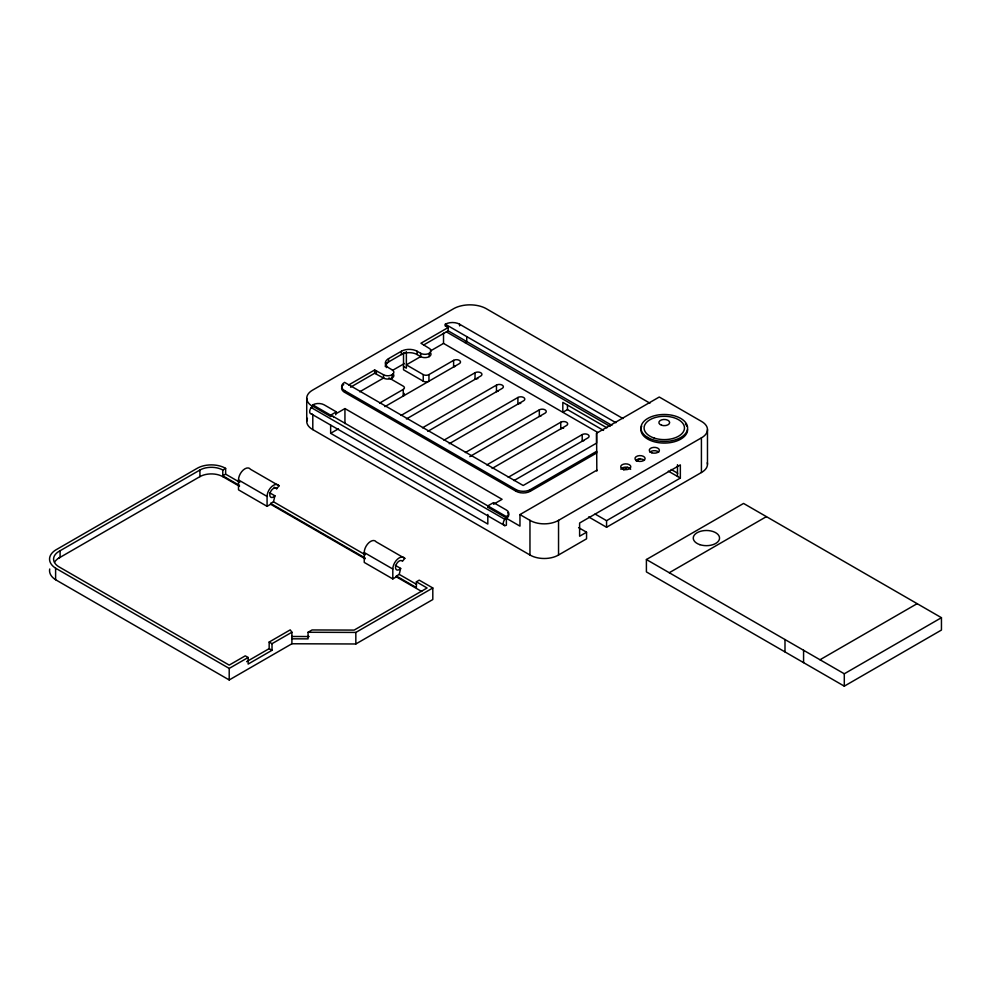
<?xml version="1.0" encoding="UTF-8"?>
<svg xmlns="http://www.w3.org/2000/svg" width="991" height="991" viewBox="0 0 991 991"><rect width="100%" height="100%" fill="white"/><g stroke="black" fill="none" stroke-linecap="round" stroke-linejoin="round"><path stroke-width="1.49" d="M335.689 414.783L336.37 411.872L324.218 404.861A8.077 4.67 0 0 0 312.797 404.861L312.797 406.508A8.077 4.67 0 0 1 313.59 406.112M269.713 492.824L274.916 495.822L273.504 501.793L365.332 554.811M395.446 565.415L400.649 568.413L399.237 574.384L416.567 584.38M274.916 495.822L274.457 496.305A5.252 3.035 -60 0 1 270.01 496.194A5.252 3.035 -60 0 1 271.93 489.727A5.252 3.035 -60 0 1 276.712 488.712L279.066 485.788L250.488 469.288A9.092 5.252 -60 0 0 243.266 470.007A9.092 5.252 -60 0 0 238.497 479.929L238.497 489.827L267.075 506.327L270.642 504.258L365.134 558.813M421.745 591.503L396.375 576.849L392.808 578.917L364.23 562.417L364.23 552.52A9.092 5.252 -60 0 1 368.986 542.597A9.092 5.252 -60 0 1 376.221 541.879L404.799 558.379L402.445 561.302A5.252 3.035 -60 0 0 397.664 562.318A5.252 3.035 -60 0 0 395.743 568.784A5.252 3.035 -60 0 0 400.191 568.896L400.649 568.413M504.815 525.639A4.447 2.564 -60 0 1 504.815 519.346L506.389 517.959L487.82 507.231L487.82 505.905L493.53 502.61L506.389 510.031A8.077 4.67 0 0 1 506.389 516.633L506.389 525.218L504.815 525.639L311.224 413.866A4.447 2.564 -60 0 1 311.224 407.574L312.797 406.186L330.647 416.493L332.22 416.071A4.447 2.564 -60 0 1 333.682 417.434M623.636 469.969L627.452 467.331M636.333 461.174L640.136 458.536M392.089 378.054L392.089 374.759A6.057 3.506 0 0 0 392.089 369.804L388.522 367.735A11.112 6.417 0 0 1 388.522 358.668L401.38 351.248A11.112 6.417 0 0 1 417.087 351.248L420.667 353.304A6.057 3.506 0 0 0 429.239 353.304A6.057 3.506 0 0 0 429.239 348.361L420.94 343.245L448.167 327.525L448.167 330.833L611.918 425.374M246.61 661.666L269.168 648.647L269.168 642.044L290.227 629.88L291.899 632.221L272.017 643.692L272.017 650.294L248.134 664.081L248.134 657.491L245.273 655.844L229.206 665.11L58.469 566.542A19.374 11.186 0 0 1 60.092 550.748L199.922 470.031A16.166 9.328 0 0 1 222.777 470.031L225.638 468.384L225.638 474.156L239.785 482.32M348.733 384.929L374.66 369.965L383.517 374.759A6.057 3.506 0 0 0 392.089 374.759M386.379 367.599L386.379 363.202L405.121 352.375M350.566 387.184L374.66 373.26L383.517 378.054A6.057 3.506 0 0 0 391.495 378.351A6.057 3.506 0 0 0 393.055 373.83M423.615 345.004L448.167 330.833M58.469 558.292L199.922 476.634A16.166 9.328 0 0 1 222.777 476.634L239.5 486.284M392.473 370.411L404.439 363.499M359.696 391.804L383.703 377.943M420.964 356.426L406.372 364.849L423.244 374.598A4.038 2.329 0 0 0 428.954 374.598L453.605 360.365A4.038 2.329 0 0 1 459.316 360.365A4.038 2.329 0 0 1 459.316 363.66L384.892 406.632M430.255 351.062L443.522 343.406L597.449 432.274M225.638 474.156L222.777 475.804L239.5 485.454M312.797 404.861L330.647 415.167L336.37 411.872L336.37 413.52L344.942 408.577L502.103 499.315L493.53 504.258M464.952 342.576L466.736 341.548L466.736 336.606M379.652 403.064L403.238 389.438A4.038 2.329 0 0 0 403.238 386.143L388.968 377.905M330.647 425.114L330.647 433.315L338.439 428.818M401.107 415.415L475.036 372.74A4.038 2.329 0 0 1 480.746 372.74A4.038 2.329 0 0 1 480.746 376.035L406.384 418.97M270.642 504.258L270.642 503.44L273.504 501.793M422.538 427.79L496.466 385.115A4.038 2.329 0 0 1 502.177 385.115A4.038 2.329 0 0 1 502.177 388.41L427.815 431.345M443.968 440.165L517.897 397.49A4.038 2.329 0 0 1 523.62 397.49A4.038 2.329 0 0 1 523.62 400.785L449.245 443.72M465.398 452.54L539.327 409.853A4.038 2.329 0 0 1 545.05 409.853A4.038 2.329 0 0 1 545.05 413.16L469.796 456.603M603.519 430.416L567.471 409.605L562.826 412.281L562.826 402.383L606.888 427.827M486.829 464.915L560.757 422.228A4.038 2.329 0 0 1 566.48 422.228A4.038 2.329 0 0 1 566.48 425.535L492.118 468.458M508.259 477.29L582.2 434.603A4.038 2.329 0 0 1 587.911 434.603A4.038 2.329 0 0 1 587.911 437.898L513.982 480.585M344.583 390.627L516.038 489.616A10.108 5.835 0 0 0 530.321 489.616L596.656 451.314L596.656 452.974L530.321 491.263A10.108 5.835 0 0 1 516.038 491.263L344.583 392.287L344.583 390.627A10.108 5.835 0 0 1 344.583 382.377L523.174 485.491L596.582 443.113L596.582 433.216L659.263 397.019L701.417 421.361A19.87 11.471 0 0 1 701.417 437.861L701.417 472.509L606.566 527.262L588.666 516.93M225.638 468.384A19.87 11.471 0 0 0 197.06 468.384L55.607 550.042A23.4 13.515 0 0 0 55.607 568.19L229.206 668.417L248.134 657.491M396.375 576.849L396.375 576.031L399.237 574.384M291.899 638.823L308.065 638.873L308.065 632.27L312.078 629.954L354.171 630.09L427.096 587.985L416.381 581.804L416.381 587.576L396.375 576.031M49.723 569.007A23.4 13.515 0 0 0 55.607 579.735L229.206 679.962L291.899 643.766L355.831 643.977L432.807 599.543L432.807 587.985L419.23 580.156L416.381 581.804M507.677 512.657A8.077 4.67 0 0 1 506.389 518.281L519.965 526.122L519.965 514.577L596.941 470.13M308.065 632.27L355.831 632.431L432.807 587.985M519.965 514.577L529.962 520.349A19.87 11.471 0 0 0 558.54 520.349L701.417 437.861M307.433 418.326A19.87 11.471 0 0 0 312.797 429.611L529.962 554.997A19.87 11.471 0 0 0 558.54 554.997L586.561 538.819L586.561 532.217L579.611 536.23L579.611 523.025L680.346 464.878L680.346 478.071L606.566 520.671L595.058 514.019M646.405 559.531L743.56 503.44L941.45 617.69L941.45 630.053L844.295 686.156L646.405 571.906L646.405 559.531L844.295 673.781L941.45 617.69M669.272 572.724L766.427 516.633M820.003 659.758L917.158 603.655M487.82 507.231L488.625 506.884M311.224 413.866L311.979 413.792M291.688 636.482L309.167 636.544M649.923 403.176L485.677 308.35A23.4 13.515 0 0 0 454.237 308.35L312.797 390.008A19.87 11.471 0 0 0 312.797 406.508M448.167 327.525L445.306 325.878L445.306 324.23A10.108 5.835 0 0 1 459.601 324.23L623.017 418.574M445.306 324.23L615.919 422.723M446.384 331.861L610.134 426.403M671.18 469.474L677.72 473.264M668.318 471.134L680.346 478.071M401.38 351.248L401.38 354.543A11.112 6.417 0 0 1 407.784 352.722L409.233 352.66A11.112 6.417 0 0 1 417.087 354.543L420.667 356.611A6.057 3.506 0 0 0 427.976 357.156A6.057 3.506 0 0 0 430.8 353.23M403.523 366.509L406.372 368.156L406.372 351.656M428.954 374.598L428.954 381.188A4.038 2.329 0 0 1 423.244 381.188L403.523 369.804L403.523 353.007M578.608 527.621L586.561 532.217M332.877 416.27L506.389 516.633M311.224 407.574L504.815 519.346M330.647 433.315L487.82 524.053L487.82 514.49M274.123 487.213L276.712 488.712M238.497 479.929L267.075 496.429L267.075 506.327M364.23 552.52L392.808 569.02L392.808 578.917M270.642 503.44L365.134 557.995M269.168 642.044L272.017 643.692M269.168 648.647L272.017 650.294M596.582 433.216L596.83 471.097M844.295 673.781L844.295 686.156M803.577 650.269L803.577 662.645M784.996 639.542L784.996 651.917M707.475 429.611L707.475 464.259M677.485 464.692L677.485 476.423M606.566 520.671L606.566 527.262M582.2 434.603L582.2 441.206A4.038 2.329 0 0 1 584.009 440.599M567.471 405.369L567.471 409.605M560.757 422.228L560.757 428.83A4.038 2.329 0 0 1 563.619 428.149M558.54 520.349L558.54 554.997M539.327 409.853L539.327 416.455A4.038 2.329 0 0 1 541.148 415.848M530.321 489.616L530.321 491.263M529.962 520.349L529.962 554.997M517.897 397.49L517.897 404.08A4.038 2.329 0 0 1 520.758 403.399M516.038 489.616L516.038 491.263M496.466 385.115L496.466 391.705A4.038 2.329 0 0 1 498.275 391.111M475.036 372.74L475.036 379.342A4.038 2.329 0 0 1 477.897 378.649M459.601 324.23L459.601 325.878M453.605 360.365L453.605 366.967A4.038 2.329 0 0 1 455.414 366.36M443.522 333.137L443.522 343.406M429.239 353.304L429.239 356.611M423.244 374.598L423.244 381.188M420.667 353.304L420.667 356.611M417.087 351.248L417.087 354.543M403.238 389.438L403.238 396.041A4.038 2.329 0 0 0 403.882 393.229M388.522 358.668L388.522 361.963L386.106 364.044A11.112 6.417 0 0 0 385.264 366.509M383.517 374.759L383.517 378.054M376.369 370.634L376.369 373.929M374.66 369.965L374.66 373.26M355.831 632.431L355.831 643.977M344.942 408.577L344.942 423.566M330.647 415.167L330.647 416.493M312.797 414.907L312.797 429.611M306.727 398.258L306.727 421.361M291.899 632.221L291.899 643.766M229.206 668.417L229.206 679.962M222.777 470.031L222.777 476.634M199.922 470.031L199.922 476.634M60.092 550.748L60.092 557.351A19.374 11.186 0 0 0 54.579 562.182M55.607 568.19L55.607 579.735M344.583 392.287A10.108 5.835 0 0 1 342.39 385.92M342.973 385.239A10.108 5.835 0 0 1 343.704 384.607M445.306 325.878A10.108 5.835 0 0 1 446.297 325.37M687.605 429.611A23.338 13.478 0 0 1 661.22 442.965A23.338 13.478 0 0 1 641.722 426.118M685.425 423.913A23.338 13.478 0 0 1 686.813 426.118M707.301 462.723A19.87 11.471 0 0 1 701.417 472.509M649.96 452.119A5.054 2.911 0 0 1 658.718 452.119M635.677 460.369A5.054 2.911 0 0 1 644.423 460.369M620.886 469.313A5.054 2.911 0 0 1 625.767 467.157A5.054 2.911 0 0 1 630.648 469.313M392.808 569.02A9.092 5.252 -60 0 1 397.564 559.097A9.092 5.252 -60 0 1 404.799 558.379M267.075 496.429A9.092 5.252 -60 0 1 271.831 486.507A9.092 5.252 -60 0 1 279.066 485.788M654.171 438.059A20.204 11.669 0 0 0 684.471 427.963A20.204 11.669 0 0 0 654.171 417.855A20.204 11.669 0 0 0 654.171 438.059M661.579 425.25A5.389 3.109 0 0 0 669.656 422.55A5.389 3.109 0 0 0 661.579 419.862A5.389 3.109 0 0 0 661.579 425.25M647.767 437.489A23.338 13.478 0 0 0 686.813 431.444A23.338 13.478 0 0 0 658.222 414.944A23.338 13.478 0 0 0 647.767 437.489M623.24 469.3A5.054 2.911 0 0 0 630.821 466.773A5.054 2.911 0 0 0 623.24 464.246A5.054 2.911 0 0 0 623.24 469.3M651.818 452.8A5.054 2.911 0 0 0 659.387 450.273A5.054 2.911 0 0 0 651.818 447.746A5.054 2.911 0 0 0 651.818 452.8M637.523 461.05A5.054 2.911 0 0 0 645.104 458.523A5.054 2.911 0 0 0 637.523 455.996A5.054 2.911 0 0 0 637.523 461.05M699.844 544.654A13.131 7.581 0 0 0 719.553 538.076A13.131 7.581 0 0 0 699.844 531.51A13.131 7.581 0 0 0 699.844 544.654"/></g></svg>
